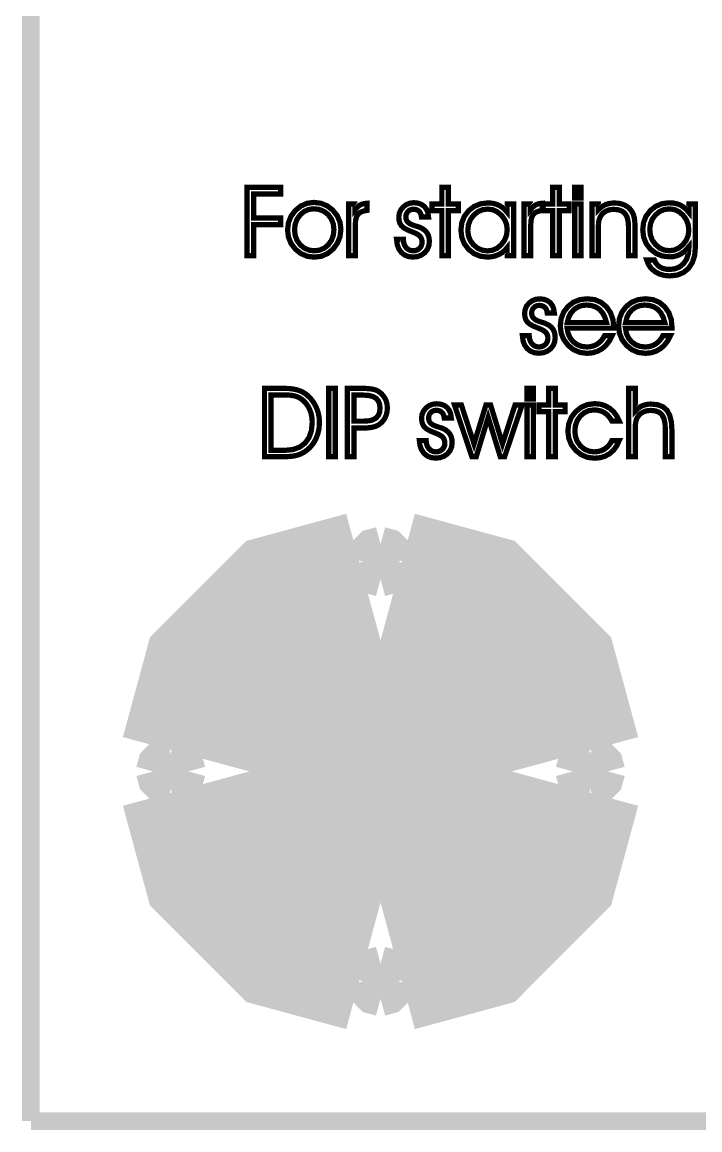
# Model space of a CAD drawing. Extents: x -1.96 to 2.19, y -1.6 to 2.11.
# Drawn here: x -1.963 to -1.576, y -1.602 to -0.968 of the extents above; entities that cross this region are included whole.
import ezdxf

# ---------------------------------------------------------------- set-up
doc = ezdxf.new("R2010")
doc.units = 0
doc.header["$LTSCALE"] = 0.000394
for name, color, linetype in [('KO', 7, 'CONTINUOUS'), ('ML', 7, 'CONTINUOUS'), ('TO', 7, 'CONTINUOUS')]:
    doc.layers.add(name, color=color, linetype=linetype)

msp = doc.modelspace()

# ---------------------------------------------------------------- linework, layer by layer
at = {"layer": 'KO', "color": 7, "linetype": 'CONTINUOUS', "const_width": 0.01}
for points in [[(-1.958433, -1.596524), (-1.958433, 2.103472)], [(-1.958433, -1.596524), (1.741563, -1.596524)]]:
    msp.add_lwpolyline(points, dxfattribs=at)
at = {"layer": 'ML', "color": 7, "linetype": 'CONTINUOUS'}
for points, const_width in [([(-1.758429, -1.321524), (-1.796231, -1.331788), (-1.823161, -1.358718), (-1.833425, -1.39652)], 0.15), ([(-1.758429, -1.321524), (-1.796231, -1.331788), (-1.823161, -1.358718), (-1.833425, -1.39652)], 0.15), ([(-1.683433, -1.39652), (-1.693697, -1.358718), (-1.720627, -1.331788), (-1.758429, -1.321524)], 0.15), ([(-1.683433, -1.39652), (-1.693697, -1.358718), (-1.720627, -1.331788), (-1.758429, -1.321524)], 0.15), ([(-1.758429, -1.266524), (-1.763467, -1.267892), (-1.767057, -1.271482), (-1.768425, -1.27652)], 0.02), ([(-1.758429, -1.266524), (-1.763467, -1.267892), (-1.767057, -1.271482), (-1.768425, -1.27652)], 0.02), ([(-1.748433, -1.27652), (-1.749802, -1.271482), (-1.753391, -1.267892), (-1.758429, -1.266524)], 0.02), ([(-1.748433, -1.27652), (-1.749802, -1.271482), (-1.753391, -1.267892), (-1.758429, -1.266524)], 0.02), ([(-1.768425, -1.27652), (-1.767057, -1.281557), (-1.763467, -1.285147), (-1.758429, -1.286516)], 0.02), ([(-1.768425, -1.27652), (-1.767057, -1.281557), (-1.763467, -1.285147), (-1.758429, -1.286516)], 0.02), ([(-1.758429, -1.286516), (-1.753391, -1.285147), (-1.749802, -1.281557), (-1.748433, -1.27652)], 0.02), ([(-1.758429, -1.286516), (-1.753391, -1.285147), (-1.749802, -1.281557), (-1.748433, -1.27652)], 0.02), ([(-1.833429, -1.39652), (-1.823164, -1.434323), (-1.796232, -1.461255), (-1.758429, -1.47152)], 0.15), ([(-1.833429, -1.39652), (-1.823164, -1.434323), (-1.796232, -1.461255), (-1.758429, -1.47152)], 0.15), ([(-1.758429, -1.47152), (-1.720626, -1.461255), (-1.693694, -1.434323), (-1.683429, -1.39652)], 0.15), ([(-1.758429, -1.47152), (-1.720626, -1.461255), (-1.693694, -1.434323), (-1.683429, -1.39652)], 0.15), ([(-1.878429, -1.38652), (-1.88347, -1.387888), (-1.887061, -1.391479), (-1.888429, -1.39652)], 0.02), ([(-1.878429, -1.38652), (-1.88347, -1.387888), (-1.887061, -1.391479), (-1.888429, -1.39652)], 0.02), ([(-1.868429, -1.39652), (-1.869798, -1.391479), (-1.873389, -1.387888), (-1.878429, -1.38652)], 0.02), ([(-1.868429, -1.39652), (-1.869798, -1.391479), (-1.873389, -1.387888), (-1.878429, -1.38652)], 0.02), ([(-1.638429, -1.386524), (-1.643467, -1.387892), (-1.647057, -1.391482), (-1.648425, -1.39652)], 0.02), ([(-1.638429, -1.386524), (-1.643467, -1.387892), (-1.647057, -1.391482), (-1.648425, -1.39652)], 0.02), ([(-1.628433, -1.39652), (-1.629802, -1.391482), (-1.633391, -1.387892), (-1.638429, -1.386524)], 0.02), ([(-1.628433, -1.39652), (-1.629802, -1.391482), (-1.633391, -1.387892), (-1.638429, -1.386524)], 0.02), ([(-1.888425, -1.39652), (-1.887057, -1.401557), (-1.883467, -1.405147), (-1.878429, -1.406516)], 0.02), ([(-1.888425, -1.39652), (-1.887057, -1.401557), (-1.883467, -1.405147), (-1.878429, -1.406516)], 0.02), ([(-1.878429, -1.406516), (-1.873391, -1.405147), (-1.869802, -1.401557), (-1.868433, -1.39652)], 0.02), ([(-1.878429, -1.406516), (-1.873391, -1.405147), (-1.869802, -1.401557), (-1.868433, -1.39652)], 0.02), ([(-1.648425, -1.39652), (-1.647057, -1.401557), (-1.643467, -1.405147), (-1.638429, -1.406516)], 0.02), ([(-1.648425, -1.39652), (-1.647057, -1.401557), (-1.643467, -1.405147), (-1.638429, -1.406516)], 0.02), ([(-1.638429, -1.406516), (-1.633391, -1.405147), (-1.629802, -1.401557), (-1.628433, -1.39652)], 0.02), ([(-1.638429, -1.406516), (-1.633391, -1.405147), (-1.629802, -1.401557), (-1.628433, -1.39652)], 0.02), ([(-1.758429, -1.506524), (-1.763467, -1.507892), (-1.767057, -1.511482), (-1.768425, -1.51652)], 0.02), ([(-1.758429, -1.506524), (-1.763467, -1.507892), (-1.767057, -1.511482), (-1.768425, -1.51652)], 0.02), ([(-1.748433, -1.51652), (-1.749802, -1.511482), (-1.753391, -1.507892), (-1.758429, -1.506524)], 0.02), ([(-1.748433, -1.51652), (-1.749802, -1.511482), (-1.753391, -1.507892), (-1.758429, -1.506524)], 0.02), ([(-1.768429, -1.51652), (-1.767061, -1.52156), (-1.76347, -1.525151), (-1.758429, -1.52652)], 0.02), ([(-1.768429, -1.51652), (-1.767061, -1.52156), (-1.76347, -1.525151), (-1.758429, -1.52652)], 0.02), ([(-1.758429, -1.52652), (-1.753389, -1.525151), (-1.749798, -1.52156), (-1.748429, -1.51652)], 0.02), ([(-1.758429, -1.52652), (-1.753389, -1.525151), (-1.749798, -1.52156), (-1.748429, -1.51652)], 0.02)]:
    msp.add_lwpolyline(points, dxfattribs=dict(at, const_width=const_width))
at = {"layer": 'TO', "color": 7, "linetype": 'CONTINUOUS', "const_width": 0.003}
for points in [[(-1.834807, -1.101528), (-1.834807, -1.062409), (-1.815492, -1.062409), (-1.815492, -1.066252), (-1.83102, -1.066252), (-1.83102, -1.079949), (-1.815492, -1.079949), (-1.815492, -1.083819), (-1.83102, -1.083819), (-1.83102, -1.101528), (-1.834807, -1.101528)], [(-1.834807, -1.101528), (-1.834807, -1.062409), (-1.815492, -1.062409), (-1.815492, -1.066252), (-1.83102, -1.066252), (-1.83102, -1.079949), (-1.815492, -1.079949), (-1.815492, -1.083819), (-1.83102, -1.083819), (-1.83102, -1.101528), (-1.834807, -1.101528)], [(-1.723378, -1.101528), (-1.723378, -1.075787), (-1.728988, -1.075787), (-1.728988, -1.071972), (-1.723378, -1.071972), (-1.723378, -1.062409), (-1.719591, -1.062409), (-1.719591, -1.071972), (-1.713976, -1.071972), (-1.713976, -1.075787), (-1.719591, -1.075787), (-1.719591, -1.101528), (-1.723378, -1.101528)], [(-1.723378, -1.101528), (-1.723378, -1.075787), (-1.728988, -1.075787), (-1.728988, -1.071972), (-1.723378, -1.071972), (-1.723378, -1.062409), (-1.719591, -1.062409), (-1.719591, -1.071972), (-1.713976, -1.071972), (-1.713976, -1.075787), (-1.719591, -1.075787), (-1.719591, -1.101528), (-1.723378, -1.101528)], [(-1.659949, -1.101528), (-1.659949, -1.075787), (-1.665559, -1.075787), (-1.665559, -1.071972), (-1.659949, -1.071972), (-1.659949, -1.062409), (-1.656161, -1.062409), (-1.656161, -1.071972), (-1.650547, -1.071972), (-1.650547, -1.075787), (-1.656161, -1.075787), (-1.656161, -1.101528), (-1.659949, -1.101528)], [(-1.659949, -1.101528), (-1.659949, -1.075787), (-1.665559, -1.075787), (-1.665559, -1.071972), (-1.659949, -1.071972), (-1.659949, -1.062409), (-1.656161, -1.062409), (-1.656161, -1.071972), (-1.650547, -1.071972), (-1.650547, -1.075787), (-1.656161, -1.075787), (-1.656161, -1.101528), (-1.659949, -1.101528)], [(-1.643661, -1.068508), (-1.647449, -1.068508), (-1.647449, -1.062409), (-1.643661, -1.062409), (-1.643661, -1.068508)], [(-1.643661, -1.068508), (-1.647449, -1.068508), (-1.647449, -1.062409), (-1.643661, -1.062409), (-1.643661, -1.068508)], [(-1.811602, -1.086783), (-1.811107, -1.082656), (-1.809622, -1.078948), (-1.807146, -1.075657), (-1.803991, -1.073092), (-1.80047, -1.071552), (-1.796583, -1.071039), (-1.792516, -1.071543), (-1.788868, -1.073055), (-1.785642, -1.075575), (-1.783127, -1.078797), (-1.781615, -1.082409), (-1.78111, -1.086406), (-1.781602, -1.090593), (-1.783079, -1.094353), (-1.785539, -1.097685), (-1.788708, -1.100283), (-1.792289, -1.101843), (-1.796287, -1.102362), (-1.80035, -1.101852), (-1.803972, -1.100323), (-1.807154, -1.097776), (-1.809625, -1.094521), (-1.811108, -1.090857), (-1.811602, -1.086783)], [(-1.811602, -1.086783), (-1.811107, -1.082656), (-1.809622, -1.078948), (-1.807146, -1.075657), (-1.803991, -1.073092), (-1.80047, -1.071552), (-1.796583, -1.071039), (-1.792516, -1.071543), (-1.788868, -1.073055), (-1.785642, -1.075575), (-1.783127, -1.078797), (-1.781615, -1.082409), (-1.78111, -1.086406), (-1.781602, -1.090593), (-1.783079, -1.094353), (-1.785539, -1.097685), (-1.788708, -1.100283), (-1.792289, -1.101843), (-1.796287, -1.102362), (-1.80035, -1.101852), (-1.803972, -1.100323), (-1.807154, -1.097776), (-1.809625, -1.094521), (-1.811108, -1.090857), (-1.811602, -1.086783)], [(-1.772858, -1.101528), (-1.776701, -1.101528), (-1.776701, -1.071972), (-1.773126, -1.071972), (-1.773126, -1.075386), (-1.772168, -1.074191), (-1.771152, -1.073232), (-1.770079, -1.072504), (-1.768912, -1.071993), (-1.767626, -1.071673), (-1.76622, -1.071543), (-1.766193, -1.07565), (-1.76835, -1.076029), (-1.770056, -1.076741), (-1.771307, -1.077787), (-1.772171, -1.079248), (-1.772687, -1.081213), (-1.772858, -1.083681), (-1.772858, -1.101528)], [(-1.772858, -1.101528), (-1.776701, -1.101528), (-1.776701, -1.071972), (-1.773126, -1.071972), (-1.773126, -1.075386), (-1.772168, -1.074191), (-1.771152, -1.073232), (-1.770079, -1.072504), (-1.768912, -1.071993), (-1.767626, -1.071673), (-1.76622, -1.071543), (-1.766193, -1.07565), (-1.76835, -1.076029), (-1.770056, -1.076741), (-1.771307, -1.077787), (-1.772171, -1.079248), (-1.772687, -1.081213), (-1.772858, -1.083681), (-1.772858, -1.101528)], [(-1.749248, -1.092228), (-1.74535, -1.092228), (-1.74535, -1.092339), (-1.745174, -1.094075), (-1.744644, -1.0956), (-1.743764, -1.096913), (-1.742624, -1.097924), (-1.741315, -1.09853), (-1.739839, -1.098732), (-1.738436, -1.098577), (-1.737203, -1.098111), (-1.736134, -1.097339), (-1.735315, -1.096323), (-1.734822, -1.095148), (-1.734657, -1.093815), (-1.734786, -1.092494), (-1.735174, -1.091359), (-1.735823, -1.090406), (-1.736813, -1.089562), (-1.738224, -1.088755), (-1.740059, -1.087984), (-1.742955, -1.08681), (-1.745095, -1.08562), (-1.746476, -1.084417), (-1.747311, -1.083059), (-1.747813, -1.081426), (-1.74798, -1.07952), (-1.747702, -1.077326), (-1.746865, -1.075366), (-1.745469, -1.073642), (-1.743678, -1.072297), (-1.74165, -1.07149), (-1.73939, -1.07122), (-1.737035, -1.071459), (-1.735031, -1.072175), (-1.733374, -1.073366), (-1.732117, -1.074993), (-1.731319, -1.076992), (-1.73098, -1.079362), (-1.735031, -1.079362), (-1.735241, -1.078067), (-1.735683, -1.076983), (-1.736362, -1.07611), (-1.737258, -1.075467), (-1.738347, -1.075081), (-1.739626, -1.074953), (-1.740796, -1.075091), (-1.741825, -1.075506), (-1.742717, -1.076201), (-1.743406, -1.077102), (-1.743819, -1.078138), (-1.743957, -1.079307), (-1.743898, -1.08014), (-1.743725, -1.080878), (-1.743441, -1.081528), (-1.743029, -1.082105), (-1.742467, -1.082646), (-1.741756, -1.08315), (-1.740929, -1.083593), (-1.739883, -1.084025), (-1.738618, -1.084445), (-1.737402, -1.084821), (-1.736484, -1.085122), (-1.735866, -1.08535), (-1.734185, -1.086226), (-1.732828, -1.087274), (-1.731795, -1.088496), (-1.731071, -1.089924), (-1.730637, -1.09159), (-1.730492, -1.093496), (-1.730788, -1.095892), (-1.731676, -1.097998), (-1.733154, -1.099811), (-1.735083, -1.101197), (-1.737332, -1.102029), (-1.739894, -1.102307), (-1.742489, -1.102004), (-1.744718, -1.101096), (-1.746587, -1.099583), (-1.748006, -1.097551), (-1.748891, -1.0951), (-1.749248, -1.092228)], [(-1.749248, -1.092228), (-1.74535, -1.092228), (-1.74535, -1.092339), (-1.745174, -1.094075), (-1.744644, -1.0956), (-1.743764, -1.096913), (-1.742624, -1.097924), (-1.741315, -1.09853), (-1.739839, -1.098732), (-1.738436, -1.098577), (-1.737203, -1.098111), (-1.736134, -1.097339), (-1.735315, -1.096323), (-1.734822, -1.095148), (-1.734657, -1.093815), (-1.734786, -1.092494), (-1.735174, -1.091359), (-1.735823, -1.090406), (-1.736813, -1.089562), (-1.738224, -1.088755), (-1.740059, -1.087984), (-1.742955, -1.08681), (-1.745095, -1.08562), (-1.746476, -1.084417), (-1.747311, -1.083059), (-1.747813, -1.081426), (-1.74798, -1.07952), (-1.747702, -1.077326), (-1.746865, -1.075366), (-1.745469, -1.073642), (-1.743678, -1.072297), (-1.74165, -1.07149), (-1.73939, -1.07122), (-1.737035, -1.071459), (-1.735031, -1.072175), (-1.733374, -1.073366), (-1.732117, -1.074993), (-1.731319, -1.076992), (-1.73098, -1.079362), (-1.735031, -1.079362), (-1.735241, -1.078067), (-1.735683, -1.076983), (-1.736362, -1.07611), (-1.737258, -1.075467), (-1.738347, -1.075081), (-1.739626, -1.074953), (-1.740796, -1.075091), (-1.741825, -1.075506), (-1.742717, -1.076201), (-1.743406, -1.077102), (-1.743819, -1.078138), (-1.743957, -1.079307), (-1.743898, -1.08014), (-1.743725, -1.080878), (-1.743441, -1.081528), (-1.743029, -1.082105), (-1.742467, -1.082646), (-1.741756, -1.08315), (-1.740929, -1.083593), (-1.739883, -1.084025), (-1.738618, -1.084445), (-1.737402, -1.084821), (-1.736484, -1.085122), (-1.735866, -1.08535), (-1.734185, -1.086226), (-1.732828, -1.087274), (-1.731795, -1.088496), (-1.731071, -1.089924), (-1.730637, -1.09159), (-1.730492, -1.093496), (-1.730788, -1.095892), (-1.731676, -1.097998), (-1.733154, -1.099811), (-1.735083, -1.101197), (-1.737332, -1.102029), (-1.739894, -1.102307), (-1.742489, -1.102004), (-1.744718, -1.101096), (-1.746587, -1.099583), (-1.748006, -1.097551), (-1.748891, -1.0951), (-1.749248, -1.092228)], [(-1.685972, -1.09685), (-1.687294, -1.098431), (-1.688892, -1.099766), (-1.690768, -1.100858), (-1.692839, -1.101663), (-1.695012, -1.102146), (-1.697287, -1.102307), (-1.701378, -1.101812), (-1.704986, -1.100329), (-1.70811, -1.097858), (-1.710515, -1.094665), (-1.711957, -1.091007), (-1.712437, -1.086882), (-1.711945, -1.082705), (-1.710471, -1.079007), (-1.708016, -1.075787), (-1.704826, -1.073311), (-1.701139, -1.071826), (-1.696957, -1.071331), (-1.694748, -1.071484), (-1.692664, -1.071946), (-1.690705, -1.072717), (-1.688914, -1.073777), (-1.687336, -1.075106), (-1.685972, -1.076705), (-1.685972, -1.071972), (-1.682268, -1.071972), (-1.682268, -1.101528), (-1.685972, -1.101528), (-1.685972, -1.09685)], [(-1.685972, -1.09685), (-1.687294, -1.098431), (-1.688892, -1.099766), (-1.690768, -1.100858), (-1.692839, -1.101663), (-1.695012, -1.102146), (-1.697287, -1.102307), (-1.701378, -1.101812), (-1.704986, -1.100329), (-1.70811, -1.097858), (-1.710515, -1.094665), (-1.711957, -1.091007), (-1.712437, -1.086882), (-1.711945, -1.082705), (-1.710471, -1.079007), (-1.708016, -1.075787), (-1.704826, -1.073311), (-1.701139, -1.071826), (-1.696957, -1.071331), (-1.694748, -1.071484), (-1.692664, -1.071946), (-1.690705, -1.072717), (-1.688914, -1.073777), (-1.687336, -1.075106), (-1.685972, -1.076705), (-1.685972, -1.071972), (-1.682268, -1.071972), (-1.682268, -1.101528), (-1.685972, -1.101528), (-1.685972, -1.09685)], [(-1.672492, -1.101528), (-1.676335, -1.101528), (-1.676335, -1.071972), (-1.67276, -1.071972), (-1.67276, -1.075386), (-1.671802, -1.074191), (-1.670786, -1.073232), (-1.669713, -1.072504), (-1.668546, -1.071993), (-1.66726, -1.071673), (-1.665854, -1.071543), (-1.665827, -1.07565), (-1.667984, -1.076029), (-1.669689, -1.076741), (-1.670941, -1.077787), (-1.671805, -1.079248), (-1.672321, -1.081213), (-1.672492, -1.083681), (-1.672492, -1.101528)], [(-1.672492, -1.101528), (-1.676335, -1.101528), (-1.676335, -1.071972), (-1.67276, -1.071972), (-1.67276, -1.075386), (-1.671802, -1.074191), (-1.670786, -1.073232), (-1.669713, -1.072504), (-1.668546, -1.071993), (-1.66726, -1.071673), (-1.665854, -1.071543), (-1.665827, -1.07565), (-1.667984, -1.076029), (-1.669689, -1.076741), (-1.670941, -1.077787), (-1.671805, -1.079248), (-1.672321, -1.081213), (-1.672492, -1.083681), (-1.672492, -1.101528)], [(-1.647449, -1.101528), (-1.647449, -1.071972), (-1.643661, -1.071972), (-1.643661, -1.101528), (-1.647449, -1.101528)], [(-1.647449, -1.101528), (-1.647449, -1.071972), (-1.643661, -1.071972), (-1.643661, -1.101528), (-1.647449, -1.101528)], [(-1.637535, -1.071972), (-1.633858, -1.071972), (-1.633858, -1.075339), (-1.632632, -1.07411), (-1.631285, -1.073117), (-1.629815, -1.072358), (-1.62821, -1.071817), (-1.626458, -1.071494), (-1.624559, -1.071386), (-1.622475, -1.071521), (-1.620547, -1.071924), (-1.618776, -1.072594), (-1.617198, -1.073518), (-1.615858, -1.074675), (-1.614756, -1.076063), (-1.614143, -1.077179), (-1.613655, -1.078419), (-1.613291, -1.079787), (-1.613046, -1.081435), (-1.612899, -1.083534), (-1.61285, -1.086087), (-1.61285, -1.101528), (-1.616583, -1.101528), (-1.616583, -1.084984), (-1.616805, -1.081812), (-1.617473, -1.079279), (-1.618583, -1.077382), (-1.620187, -1.076069), (-1.622323, -1.075279), (-1.624992, -1.075016), (-1.626644, -1.075132), (-1.628152, -1.075479), (-1.62952, -1.076055), (-1.630725, -1.076842), (-1.631751, -1.07783), (-1.632594, -1.079016), (-1.633014, -1.07986), (-1.633342, -1.080779), (-1.633575, -1.081776), (-1.633734, -1.083059), (-1.633828, -1.084853), (-1.633858, -1.087157), (-1.633858, -1.101528), (-1.637535, -1.101528), (-1.637535, -1.071972)], [(-1.637535, -1.071972), (-1.633858, -1.071972), (-1.633858, -1.075339), (-1.632632, -1.07411), (-1.631285, -1.073117), (-1.629815, -1.072358), (-1.62821, -1.071817), (-1.626458, -1.071494), (-1.624559, -1.071386), (-1.622475, -1.071521), (-1.620547, -1.071924), (-1.618776, -1.072594), (-1.617198, -1.073518), (-1.615858, -1.074675), (-1.614756, -1.076063), (-1.614143, -1.077179), (-1.613655, -1.078419), (-1.613291, -1.079787), (-1.613046, -1.081435), (-1.612899, -1.083534), (-1.61285, -1.086087), (-1.61285, -1.101528), (-1.616583, -1.101528), (-1.616583, -1.084984), (-1.616805, -1.081812), (-1.617473, -1.079279), (-1.618583, -1.077382), (-1.620187, -1.076069), (-1.622323, -1.075279), (-1.624992, -1.075016), (-1.626644, -1.075132), (-1.628152, -1.075479), (-1.62952, -1.076055), (-1.630725, -1.076842), (-1.631751, -1.07783), (-1.632594, -1.079016), (-1.633014, -1.07986), (-1.633342, -1.080779), (-1.633575, -1.081776), (-1.633734, -1.083059), (-1.633828, -1.084853), (-1.633858, -1.087157), (-1.633858, -1.101528), (-1.637535, -1.101528), (-1.637535, -1.071972)], [(-1.601783, -1.103941), (-1.601052, -1.105535), (-1.600014, -1.106877), (-1.598665, -1.107965), (-1.597055, -1.108767), (-1.595228, -1.109246), (-1.593181, -1.109406), (-1.590036, -1.109033), (-1.587337, -1.107914), (-1.585087, -1.106047), (-1.58339, -1.103554), (-1.582371, -1.100559), (-1.582031, -1.097063), (-1.582031, -1.096283), (-1.583528, -1.098077), (-1.585158, -1.09955), (-1.586917, -1.100701), (-1.588811, -1.101533), (-1.590827, -1.102031), (-1.592972, -1.102197), (-1.597159, -1.101702), (-1.600847, -1.100219), (-1.604039, -1.097748), (-1.606484, -1.094543), (-1.607952, -1.09085), (-1.608441, -1.086673), (-1.607958, -1.08255), (-1.606507, -1.078896), (-1.604087, -1.075705), (-1.600957, -1.073244), (-1.597367, -1.071768), (-1.593319, -1.071276), (-1.590939, -1.071425), (-1.588783, -1.071872), (-1.586854, -1.072614), (-1.585107, -1.073681), (-1.583498, -1.075082), (-1.582031, -1.076815), (-1.582031, -1.071972), (-1.578327, -1.071972), (-1.578327, -1.09663), (-1.578757, -1.101417), (-1.58005, -1.105449), (-1.582205, -1.108724), (-1.585124, -1.111147), (-1.588694, -1.112599), (-1.592917, -1.113083), (-1.596105, -1.112807), (-1.598977, -1.111979), (-1.601535, -1.110598), (-1.603653, -1.108751), (-1.605204, -1.106531), (-1.606185, -1.103941), (-1.601783, -1.103941)], [(-1.601783, -1.103941), (-1.601052, -1.105535), (-1.600014, -1.106877), (-1.598665, -1.107965), (-1.597055, -1.108767), (-1.595228, -1.109246), (-1.593181, -1.109406), (-1.590036, -1.109033), (-1.587337, -1.107914), (-1.585087, -1.106047), (-1.58339, -1.103554), (-1.582371, -1.100559), (-1.582031, -1.097063), (-1.582031, -1.096283), (-1.583528, -1.098077), (-1.585158, -1.09955), (-1.586917, -1.100701), (-1.588811, -1.101533), (-1.590827, -1.102031), (-1.592972, -1.102197), (-1.597159, -1.101702), (-1.600847, -1.100219), (-1.604039, -1.097748), (-1.606484, -1.094543), (-1.607952, -1.09085), (-1.608441, -1.086673), (-1.607958, -1.08255), (-1.606507, -1.078896), (-1.604087, -1.075705), (-1.600957, -1.073244), (-1.597367, -1.071768), (-1.593319, -1.071276), (-1.590939, -1.071425), (-1.588783, -1.071872), (-1.586854, -1.072614), (-1.585107, -1.073681), (-1.583498, -1.075082), (-1.582031, -1.076815), (-1.582031, -1.071972), (-1.578327, -1.071972), (-1.578327, -1.09663), (-1.578757, -1.101417), (-1.58005, -1.105449), (-1.582205, -1.108724), (-1.585124, -1.111147), (-1.588694, -1.112599), (-1.592917, -1.113083), (-1.596105, -1.112807), (-1.598977, -1.111979), (-1.601535, -1.110598), (-1.603653, -1.108751), (-1.605204, -1.106531), (-1.606185, -1.103941), (-1.601783, -1.103941)], [(-1.807622, -1.086717), (-1.807261, -1.089943), (-1.80618, -1.092797), (-1.804378, -1.095283), (-1.802032, -1.097199), (-1.799337, -1.098349), (-1.796287, -1.098732), (-1.793293, -1.098349), (-1.790634, -1.097199), (-1.788311, -1.095283), (-1.786522, -1.092791), (-1.785449, -1.089921), (-1.785091, -1.086673), (-1.785455, -1.083386), (-1.786545, -1.080516), (-1.788358, -1.078063), (-1.790727, -1.076189), (-1.793487, -1.075064), (-1.796638, -1.074689), (-1.799505, -1.075074), (-1.802088, -1.076228), (-1.804386, -1.078154), (-1.806182, -1.080645), (-1.807262, -1.083498), (-1.807622, -1.086717)], [(-1.807622, -1.086717), (-1.807261, -1.089943), (-1.80618, -1.092797), (-1.804378, -1.095283), (-1.802032, -1.097199), (-1.799337, -1.098349), (-1.796287, -1.098732), (-1.793293, -1.098349), (-1.790634, -1.097199), (-1.788311, -1.095283), (-1.786522, -1.092791), (-1.785449, -1.089921), (-1.785091, -1.086673), (-1.785455, -1.083386), (-1.786545, -1.080516), (-1.788358, -1.078063), (-1.790727, -1.076189), (-1.793487, -1.075064), (-1.796638, -1.074689), (-1.799505, -1.075074), (-1.802088, -1.076228), (-1.804386, -1.078154), (-1.806182, -1.080645), (-1.807262, -1.083498), (-1.807622, -1.086717)], [(-1.685972, -1.086563), (-1.686345, -1.08356), (-1.687464, -1.080825), (-1.689331, -1.078354), (-1.691683, -1.076407), (-1.694263, -1.075239), (-1.697067, -1.07485), (-1.700082, -1.075239), (-1.702781, -1.076407), (-1.705165, -1.078354), (-1.707023, -1.080879), (-1.708139, -1.083777), (-1.708512, -1.087047), (-1.708142, -1.090168), (-1.707033, -1.092946), (-1.705185, -1.095382), (-1.702815, -1.097273), (-1.700146, -1.098408), (-1.697177, -1.098787), (-1.694298, -1.098389), (-1.691678, -1.097195), (-1.689319, -1.095201), (-1.687461, -1.092646), (-1.686345, -1.089767), (-1.685972, -1.086563)], [(-1.685972, -1.086563), (-1.686345, -1.08356), (-1.687464, -1.080825), (-1.689331, -1.078354), (-1.691683, -1.076407), (-1.694263, -1.075239), (-1.697067, -1.07485), (-1.700082, -1.075239), (-1.702781, -1.076407), (-1.705165, -1.078354), (-1.707023, -1.080879), (-1.708139, -1.083777), (-1.708512, -1.087047), (-1.708142, -1.090168), (-1.707033, -1.092946), (-1.705185, -1.095382), (-1.702815, -1.097273), (-1.700146, -1.098408), (-1.697177, -1.098787), (-1.694298, -1.098389), (-1.691678, -1.097195), (-1.689319, -1.095201), (-1.687461, -1.092646), (-1.686345, -1.089767), (-1.685972, -1.086563)], [(-1.604413, -1.086508), (-1.604047, -1.089776), (-1.60295, -1.092667), (-1.601122, -1.095181), (-1.59878, -1.097123), (-1.596132, -1.098289), (-1.593181, -1.098677), (-1.590377, -1.098288), (-1.587796, -1.097121), (-1.585441, -1.095173), (-1.583577, -1.0927), (-1.582459, -1.089956), (-1.582087, -1.086937), (-1.582453, -1.083734), (-1.583552, -1.08086), (-1.585386, -1.078319), (-1.587726, -1.076332), (-1.590324, -1.075141), (-1.593181, -1.074744), (-1.596117, -1.075122), (-1.598761, -1.076256), (-1.601114, -1.078146), (-1.602948, -1.080584), (-1.604047, -1.083371), (-1.604413, -1.086508)], [(-1.604413, -1.086508), (-1.604047, -1.089776), (-1.60295, -1.092667), (-1.601122, -1.095181), (-1.59878, -1.097123), (-1.596132, -1.098289), (-1.593181, -1.098677), (-1.590377, -1.098288), (-1.587796, -1.097121), (-1.585441, -1.095173), (-1.583577, -1.0927), (-1.582459, -1.089956), (-1.582087, -1.086937), (-1.582453, -1.083734), (-1.583552, -1.08086), (-1.585386, -1.078319), (-1.587726, -1.076332), (-1.590324, -1.075141), (-1.593181, -1.074744), (-1.596117, -1.075122), (-1.598761, -1.076256), (-1.601114, -1.078146), (-1.602948, -1.080584), (-1.604047, -1.083371), (-1.604413, -1.086508)], [(-1.677283, -1.147228), (-1.673386, -1.147228), (-1.673386, -1.147339), (-1.673209, -1.149075), (-1.672679, -1.1506), (-1.671799, -1.151913), (-1.670659, -1.152924), (-1.66935, -1.15353), (-1.667874, -1.153732), (-1.666472, -1.153577), (-1.665238, -1.153111), (-1.664169, -1.152339), (-1.663351, -1.151323), (-1.662858, -1.150148), (-1.662693, -1.148815), (-1.662822, -1.147494), (-1.66321, -1.146359), (-1.663858, -1.145406), (-1.664848, -1.144562), (-1.66626, -1.143755), (-1.668094, -1.142984), (-1.67099, -1.14181), (-1.673131, -1.14062), (-1.674512, -1.139417), (-1.675346, -1.138059), (-1.675848, -1.136426), (-1.676016, -1.13452), (-1.675737, -1.132326), (-1.674901, -1.130366), (-1.673504, -1.128642), (-1.671714, -1.127297), (-1.669685, -1.12649), (-1.667425, -1.12622), (-1.66507, -1.126459), (-1.663066, -1.127175), (-1.661409, -1.128366), (-1.660152, -1.129993), (-1.659355, -1.131992), (-1.659016, -1.134362), (-1.663067, -1.134362), (-1.663276, -1.133067), (-1.663718, -1.131983), (-1.664398, -1.13111), (-1.665294, -1.130467), (-1.666382, -1.130081), (-1.667661, -1.129953), (-1.668831, -1.130091), (-1.669861, -1.130506), (-1.670752, -1.131201), (-1.671441, -1.132102), (-1.671854, -1.133138), (-1.671992, -1.134307), (-1.671934, -1.13514), (-1.671761, -1.135878), (-1.671476, -1.136528), (-1.671064, -1.137105), (-1.670503, -1.137646), (-1.669791, -1.13815), (-1.668965, -1.138593), (-1.667918, -1.139025), (-1.666654, -1.139445), (-1.665437, -1.139821), (-1.66452, -1.140122), (-1.663902, -1.14035), (-1.662221, -1.141226), (-1.660863, -1.142274), (-1.659831, -1.143496), (-1.659106, -1.144924), (-1.658672, -1.14659), (-1.658528, -1.148496), (-1.658824, -1.150892), (-1.659712, -1.152998), (-1.661189, -1.154811), (-1.663118, -1.156197), (-1.665367, -1.157029), (-1.667929, -1.157307), (-1.670524, -1.157004), (-1.672754, -1.156096), (-1.674622, -1.154583), (-1.676042, -1.152551), (-1.676927, -1.1501), (-1.677283, -1.147228)], [(-1.677283, -1.147228), (-1.673386, -1.147228), (-1.673386, -1.147339), (-1.673209, -1.149075), (-1.672679, -1.1506), (-1.671799, -1.151913), (-1.670659, -1.152924), (-1.66935, -1.15353), (-1.667874, -1.153732), (-1.666472, -1.153577), (-1.665238, -1.153111), (-1.664169, -1.152339), (-1.663351, -1.151323), (-1.662858, -1.150148), (-1.662693, -1.148815), (-1.662822, -1.147494), (-1.66321, -1.146359), (-1.663858, -1.145406), (-1.664848, -1.144562), (-1.66626, -1.143755), (-1.668094, -1.142984), (-1.67099, -1.14181), (-1.673131, -1.14062), (-1.674512, -1.139417), (-1.675346, -1.138059), (-1.675848, -1.136426), (-1.676016, -1.13452), (-1.675737, -1.132326), (-1.674901, -1.130366), (-1.673504, -1.128642), (-1.671714, -1.127297), (-1.669685, -1.12649), (-1.667425, -1.12622), (-1.66507, -1.126459), (-1.663066, -1.127175), (-1.661409, -1.128366), (-1.660152, -1.129993), (-1.659355, -1.131992), (-1.659016, -1.134362), (-1.663067, -1.134362), (-1.663276, -1.133067), (-1.663718, -1.131983), (-1.664398, -1.13111), (-1.665294, -1.130467), (-1.666382, -1.130081), (-1.667661, -1.129953), (-1.668831, -1.130091), (-1.669861, -1.130506), (-1.670752, -1.131201), (-1.671441, -1.132102), (-1.671854, -1.133138), (-1.671992, -1.134307), (-1.671934, -1.13514), (-1.671761, -1.135878), (-1.671476, -1.136528), (-1.671064, -1.137105), (-1.670503, -1.137646), (-1.669791, -1.13815), (-1.668965, -1.138593), (-1.667918, -1.139025), (-1.666654, -1.139445), (-1.665437, -1.139821), (-1.66452, -1.140122), (-1.663902, -1.14035), (-1.662221, -1.141226), (-1.660863, -1.142274), (-1.659831, -1.143496), (-1.659106, -1.144924), (-1.658672, -1.14659), (-1.658528, -1.148496), (-1.658824, -1.150892), (-1.659712, -1.152998), (-1.661189, -1.154811), (-1.663118, -1.156197), (-1.665367, -1.157029), (-1.667929, -1.157307), (-1.670524, -1.157004), (-1.672754, -1.156096), (-1.674622, -1.154583), (-1.676042, -1.152551), (-1.676927, -1.1501), (-1.677283, -1.147228)], [(-1.625004, -1.142957), (-1.651677, -1.142957), (-1.651137, -1.145967), (-1.649972, -1.148568), (-1.648185, -1.15076), (-1.64592, -1.152411), (-1.643306, -1.153402), (-1.640343, -1.153732), (-1.638199, -1.15354), (-1.636202, -1.152964), (-1.634354, -1.152008), (-1.632718, -1.150704), (-1.631347, -1.149103), (-1.630248, -1.147201), (-1.625945, -1.147201), (-1.627489, -1.15022), (-1.629401, -1.152728), (-1.631677, -1.154728), (-1.634273, -1.15619), (-1.637125, -1.157069), (-1.640232, -1.157362), (-1.644314, -1.156852), (-1.647951, -1.15532), (-1.651146, -1.152768), (-1.653622, -1.149498), (-1.655107, -1.145817), (-1.655602, -1.141728), (-1.655117, -1.137488), (-1.653661, -1.133771), (-1.651236, -1.130575), (-1.648058, -1.128125), (-1.644338, -1.126655), (-1.640079, -1.126165), (-1.635906, -1.126676), (-1.632283, -1.128205), (-1.629213, -1.130752), (-1.626874, -1.134121), (-1.625471, -1.1381), (-1.625004, -1.142689), (-1.625004, -1.142957)], [(-1.625004, -1.142957), (-1.651677, -1.142957), (-1.651137, -1.145967), (-1.649972, -1.148568), (-1.648185, -1.15076), (-1.64592, -1.152411), (-1.643306, -1.153402), (-1.640343, -1.153732), (-1.638199, -1.15354), (-1.636202, -1.152964), (-1.634354, -1.152008), (-1.632718, -1.150704), (-1.631347, -1.149103), (-1.630248, -1.147201), (-1.625945, -1.147201), (-1.627489, -1.15022), (-1.629401, -1.152728), (-1.631677, -1.154728), (-1.634273, -1.15619), (-1.637125, -1.157069), (-1.640232, -1.157362), (-1.644314, -1.156852), (-1.647951, -1.15532), (-1.651146, -1.152768), (-1.653622, -1.149498), (-1.655107, -1.145817), (-1.655602, -1.141728), (-1.655117, -1.137488), (-1.653661, -1.133771), (-1.651236, -1.130575), (-1.648058, -1.128125), (-1.644338, -1.126655), (-1.640079, -1.126165), (-1.635906, -1.126676), (-1.632283, -1.128205), (-1.629213, -1.130752), (-1.626874, -1.134121), (-1.625471, -1.1381), (-1.625004, -1.142689), (-1.625004, -1.142957)], [(-1.591661, -1.142957), (-1.618335, -1.142957), (-1.617794, -1.145967), (-1.61663, -1.148568), (-1.614843, -1.15076), (-1.612577, -1.152411), (-1.609963, -1.153402), (-1.607, -1.153732), (-1.604856, -1.15354), (-1.602859, -1.152964), (-1.601012, -1.152008), (-1.599375, -1.150704), (-1.598004, -1.149103), (-1.596906, -1.147201), (-1.592602, -1.147201), (-1.594146, -1.15022), (-1.596058, -1.152728), (-1.598335, -1.154728), (-1.600931, -1.15619), (-1.603782, -1.157069), (-1.60689, -1.157362), (-1.610971, -1.156852), (-1.614609, -1.15532), (-1.617803, -1.152768), (-1.62028, -1.149498), (-1.621765, -1.145817), (-1.62226, -1.141728), (-1.621774, -1.137488), (-1.620319, -1.133771), (-1.617894, -1.130575), (-1.614716, -1.128125), (-1.610995, -1.126655), (-1.606736, -1.126165), (-1.602563, -1.126676), (-1.598941, -1.128205), (-1.59587, -1.130752), (-1.593531, -1.134121), (-1.592129, -1.1381), (-1.591661, -1.142689), (-1.591661, -1.142957)], [(-1.591661, -1.142957), (-1.618335, -1.142957), (-1.617794, -1.145967), (-1.61663, -1.148568), (-1.614843, -1.15076), (-1.612577, -1.152411), (-1.609963, -1.153402), (-1.607, -1.153732), (-1.604856, -1.15354), (-1.602859, -1.152964), (-1.601012, -1.152008), (-1.599375, -1.150704), (-1.598004, -1.149103), (-1.596906, -1.147201), (-1.592602, -1.147201), (-1.594146, -1.15022), (-1.596058, -1.152728), (-1.598335, -1.154728), (-1.600931, -1.15619), (-1.603782, -1.157069), (-1.60689, -1.157362), (-1.610971, -1.156852), (-1.614609, -1.15532), (-1.617803, -1.152768), (-1.62028, -1.149498), (-1.621765, -1.145817), (-1.62226, -1.141728), (-1.621774, -1.137488), (-1.620319, -1.133771), (-1.617894, -1.130575), (-1.614716, -1.128125), (-1.610995, -1.126655), (-1.606736, -1.126165), (-1.602563, -1.126676), (-1.598941, -1.128205), (-1.59587, -1.130752), (-1.593531, -1.134121), (-1.592129, -1.1381), (-1.591661, -1.142689), (-1.591661, -1.142957)], [(-1.629193, -1.139756), (-1.63011, -1.136709), (-1.631428, -1.134208), (-1.633146, -1.132256), (-1.635255, -1.130858), (-1.637751, -1.130022), (-1.640638, -1.129744), (-1.643354, -1.130044), (-1.645782, -1.130944), (-1.647917, -1.132449), (-1.649649, -1.134462), (-1.650864, -1.136897), (-1.651567, -1.139756), (-1.629193, -1.139756)], [(-1.629193, -1.139756), (-1.63011, -1.136709), (-1.631428, -1.134208), (-1.633146, -1.132256), (-1.635255, -1.130858), (-1.637751, -1.130022), (-1.640638, -1.129744), (-1.643354, -1.130044), (-1.645782, -1.130944), (-1.647917, -1.132449), (-1.649649, -1.134462), (-1.650864, -1.136897), (-1.651567, -1.139756), (-1.629193, -1.139756)], [(-1.59585, -1.139756), (-1.596768, -1.136709), (-1.598085, -1.134208), (-1.599803, -1.132256), (-1.601913, -1.130858), (-1.604409, -1.130022), (-1.607295, -1.129744), (-1.610011, -1.130044), (-1.612439, -1.130944), (-1.614575, -1.132449), (-1.616307, -1.134462), (-1.617521, -1.136897), (-1.618224, -1.139756), (-1.59585, -1.139756)], [(-1.59585, -1.139756), (-1.596768, -1.136709), (-1.598085, -1.134208), (-1.599803, -1.132256), (-1.601913, -1.130858), (-1.604409, -1.130022), (-1.607295, -1.129744), (-1.610011, -1.130044), (-1.612439, -1.130944), (-1.614575, -1.132449), (-1.616307, -1.134462), (-1.617521, -1.136897), (-1.618224, -1.139756), (-1.59585, -1.139756)], [(-1.824807, -1.177409), (-1.813681, -1.177409), (-1.810781, -1.177511), (-1.808207, -1.177816), (-1.805961, -1.178327), (-1.803953, -1.179053), (-1.802113, -1.180027), (-1.800441, -1.181252), (-1.798364, -1.183272), (-1.796627, -1.185574), (-1.795224, -1.188157), (-1.794192, -1.190941), (-1.793575, -1.19385), (-1.79337, -1.196886), (-1.793597, -1.200239), (-1.794279, -1.203387), (-1.795417, -1.206331), (-1.796963, -1.208996), (-1.798889, -1.211309), (-1.801193, -1.213272), (-1.802883, -1.214327), (-1.804666, -1.215161), (-1.806539, -1.215776), (-1.808802, -1.216195), (-1.811757, -1.216445), (-1.815406, -1.216528), (-1.824807, -1.216528), (-1.824807, -1.177409)], [(-1.824807, -1.177409), (-1.813681, -1.177409), (-1.810781, -1.177511), (-1.808207, -1.177816), (-1.805961, -1.178327), (-1.803953, -1.179053), (-1.802113, -1.180027), (-1.800441, -1.181252), (-1.798364, -1.183272), (-1.796627, -1.185574), (-1.795224, -1.188157), (-1.794192, -1.190941), (-1.793575, -1.19385), (-1.79337, -1.196886), (-1.793597, -1.200239), (-1.794279, -1.203387), (-1.795417, -1.206331), (-1.796963, -1.208996), (-1.798889, -1.211309), (-1.801193, -1.213272), (-1.802883, -1.214327), (-1.804666, -1.215161), (-1.806539, -1.215776), (-1.808802, -1.216195), (-1.811757, -1.216445), (-1.815406, -1.216528), (-1.824807, -1.216528), (-1.824807, -1.177409)], [(-1.784323, -1.216528), (-1.788165, -1.216528), (-1.788165, -1.177409), (-1.784323, -1.177409), (-1.784323, -1.216528)], [(-1.784323, -1.216528), (-1.788165, -1.216528), (-1.788165, -1.177409), (-1.784323, -1.177409), (-1.784323, -1.216528)], [(-1.777472, -1.177409), (-1.769173, -1.177409), (-1.766949, -1.177451), (-1.765042, -1.177576), (-1.763453, -1.177783), (-1.762097, -1.178084), (-1.760907, -1.178488), (-1.759874, -1.178996), (-1.758286, -1.180135), (-1.756966, -1.181483), (-1.755913, -1.183039), (-1.755144, -1.184766), (-1.754684, -1.186632), (-1.754531, -1.188642), (-1.754669, -1.190562), (-1.755082, -1.192382), (-1.755776, -1.194106), (-1.75672, -1.195668), (-1.757882, -1.196998), (-1.75926, -1.198094), (-1.760365, -1.19873), (-1.761603, -1.19924), (-1.762976, -1.199618), (-1.764554, -1.199878), (-1.766393, -1.200034), (-1.768496, -1.200087), (-1.77363, -1.200087), (-1.77363, -1.216528), (-1.777472, -1.216528), (-1.777472, -1.177409)], [(-1.777472, -1.177409), (-1.769173, -1.177409), (-1.766949, -1.177451), (-1.765042, -1.177576), (-1.763453, -1.177783), (-1.762097, -1.178084), (-1.760907, -1.178488), (-1.759874, -1.178996), (-1.758286, -1.180135), (-1.756966, -1.181483), (-1.755913, -1.183039), (-1.755144, -1.184766), (-1.754684, -1.186632), (-1.754531, -1.188642), (-1.754669, -1.190562), (-1.755082, -1.192382), (-1.755776, -1.194106), (-1.75672, -1.195668), (-1.757882, -1.196998), (-1.75926, -1.198094), (-1.760365, -1.19873), (-1.761603, -1.19924), (-1.762976, -1.199618), (-1.764554, -1.199878), (-1.766393, -1.200034), (-1.768496, -1.200087), (-1.77363, -1.200087), (-1.77363, -1.216528), (-1.777472, -1.216528), (-1.777472, -1.177409)], [(-1.670909, -1.183508), (-1.674697, -1.183508), (-1.674697, -1.177409), (-1.670909, -1.177409), (-1.670909, -1.183508)], [(-1.670909, -1.183508), (-1.674697, -1.183508), (-1.674697, -1.177409), (-1.670909, -1.177409), (-1.670909, -1.183508)], [(-1.662209, -1.216528), (-1.662209, -1.190787), (-1.667819, -1.190787), (-1.667819, -1.186972), (-1.662209, -1.186972), (-1.662209, -1.177409), (-1.658421, -1.177409), (-1.658421, -1.186972), (-1.652807, -1.186972), (-1.652807, -1.190787), (-1.658421, -1.190787), (-1.658421, -1.216528), (-1.662209, -1.216528)], [(-1.662209, -1.216528), (-1.662209, -1.190787), (-1.667819, -1.190787), (-1.667819, -1.186972), (-1.662209, -1.186972), (-1.662209, -1.177409), (-1.658421, -1.177409), (-1.658421, -1.186972), (-1.652807, -1.186972), (-1.652807, -1.190787), (-1.658421, -1.190787), (-1.658421, -1.216528), (-1.662209, -1.216528)], [(-1.616476, -1.177409), (-1.612744, -1.177409), (-1.612744, -1.190449), (-1.61158, -1.189212), (-1.610269, -1.188199), (-1.608811, -1.187406), (-1.607218, -1.186838), (-1.605502, -1.186499), (-1.603665, -1.186386), (-1.599887, -1.18678), (-1.596861, -1.187965), (-1.594587, -1.189945), (-1.593004, -1.192814), (-1.592054, -1.196672), (-1.591736, -1.201516), (-1.591736, -1.216528), (-1.595469, -1.216528), (-1.595469, -1.201461), (-1.595683, -1.197612), (-1.596326, -1.194635), (-1.597402, -1.192531), (-1.598984, -1.191132), (-1.601141, -1.190294), (-1.603878, -1.190016), (-1.605529, -1.190132), (-1.607037, -1.190479), (-1.608406, -1.191055), (-1.609611, -1.191842), (-1.610637, -1.19283), (-1.61148, -1.194016), (-1.6119, -1.19486), (-1.612227, -1.195779), (-1.612461, -1.196776), (-1.61262, -1.198059), (-1.612713, -1.199853), (-1.612744, -1.202157), (-1.612744, -1.216528), (-1.616476, -1.216528), (-1.616476, -1.177409)], [(-1.616476, -1.177409), (-1.612744, -1.177409), (-1.612744, -1.190449), (-1.61158, -1.189212), (-1.610269, -1.188199), (-1.608811, -1.187406), (-1.607218, -1.186838), (-1.605502, -1.186499), (-1.603665, -1.186386), (-1.599887, -1.18678), (-1.596861, -1.187965), (-1.594587, -1.189945), (-1.593004, -1.192814), (-1.592054, -1.196672), (-1.591736, -1.201516), (-1.591736, -1.216528), (-1.595469, -1.216528), (-1.595469, -1.201461), (-1.595683, -1.197612), (-1.596326, -1.194635), (-1.597402, -1.192531), (-1.598984, -1.191132), (-1.601141, -1.190294), (-1.603878, -1.190016), (-1.605529, -1.190132), (-1.607037, -1.190479), (-1.608406, -1.191055), (-1.609611, -1.191842), (-1.610637, -1.19283), (-1.61148, -1.194016), (-1.6119, -1.19486), (-1.612227, -1.195779), (-1.612461, -1.196776), (-1.61262, -1.198059), (-1.612713, -1.199853), (-1.612744, -1.202157), (-1.612744, -1.216528), (-1.616476, -1.216528), (-1.616476, -1.177409)], [(-1.82102, -1.181142), (-1.82102, -1.21285), (-1.813039, -1.21285), (-1.808444, -1.212386), (-1.804611, -1.21099), (-1.801543, -1.208661), (-1.799302, -1.205475), (-1.797957, -1.201516), (-1.797508, -1.196783), (-1.79766, -1.194284), (-1.798116, -1.191918), (-1.798874, -1.189689), (-1.799922, -1.187637), (-1.801231, -1.185817), (-1.802799, -1.184232), (-1.804121, -1.183226), (-1.805544, -1.182432), (-1.807071, -1.181854), (-1.808887, -1.181458), (-1.81118, -1.181221), (-1.813949, -1.181142), (-1.82102, -1.181142)], [(-1.82102, -1.181142), (-1.82102, -1.21285), (-1.813039, -1.21285), (-1.808444, -1.212386), (-1.804611, -1.21099), (-1.801543, -1.208661), (-1.799302, -1.205475), (-1.797957, -1.201516), (-1.797508, -1.196783), (-1.79766, -1.194284), (-1.798116, -1.191918), (-1.798874, -1.189689), (-1.799922, -1.187637), (-1.801231, -1.185817), (-1.802799, -1.184232), (-1.804121, -1.183226), (-1.805544, -1.182432), (-1.807071, -1.181854), (-1.808887, -1.181458), (-1.81118, -1.181221), (-1.813949, -1.181142), (-1.82102, -1.181142)], [(-1.77363, -1.181252), (-1.77363, -1.196161), (-1.767965, -1.196161), (-1.765085, -1.195963), (-1.762756, -1.195364), (-1.760976, -1.194362), (-1.759723, -1.192944), (-1.758971, -1.191091), (-1.75872, -1.188799), (-1.758974, -1.18642), (-1.759732, -1.184509), (-1.760996, -1.183067), (-1.762814, -1.182057), (-1.765243, -1.181453), (-1.768283, -1.181252), (-1.77363, -1.181252)], [(-1.77363, -1.181252), (-1.77363, -1.196161), (-1.767965, -1.196161), (-1.765085, -1.195963), (-1.762756, -1.195364), (-1.760976, -1.194362), (-1.759723, -1.192944), (-1.758971, -1.191091), (-1.75872, -1.188799), (-1.758974, -1.18642), (-1.759732, -1.184509), (-1.760996, -1.183067), (-1.762814, -1.182057), (-1.765243, -1.181453), (-1.768283, -1.181252), (-1.77363, -1.181252)], [(-1.73622, -1.207228), (-1.732323, -1.207228), (-1.732323, -1.207339), (-1.732146, -1.209075), (-1.731617, -1.2106), (-1.730736, -1.211913), (-1.729596, -1.212924), (-1.728287, -1.21353), (-1.726811, -1.213732), (-1.725409, -1.213577), (-1.724175, -1.213111), (-1.723106, -1.212339), (-1.722288, -1.211323), (-1.721795, -1.210148), (-1.72163, -1.208815), (-1.721759, -1.207494), (-1.722147, -1.206359), (-1.722795, -1.205406), (-1.723785, -1.204562), (-1.725197, -1.203755), (-1.727031, -1.202984), (-1.729927, -1.20181), (-1.732068, -1.20062), (-1.733449, -1.199417), (-1.734283, -1.198059), (-1.734785, -1.196426), (-1.734953, -1.19452), (-1.734674, -1.192326), (-1.733838, -1.190366), (-1.732441, -1.188642), (-1.730651, -1.187297), (-1.728622, -1.18649), (-1.726362, -1.18622), (-1.724007, -1.186459), (-1.722003, -1.187175), (-1.720346, -1.188366), (-1.719089, -1.189993), (-1.718292, -1.191992), (-1.717953, -1.194362), (-1.722004, -1.194362), (-1.722213, -1.193067), (-1.722655, -1.191983), (-1.723335, -1.19111), (-1.724231, -1.190467), (-1.725319, -1.190081), (-1.726598, -1.189953), (-1.727768, -1.190091), (-1.728798, -1.190506), (-1.729689, -1.191201), (-1.730378, -1.192102), (-1.730791, -1.193138), (-1.730929, -1.194307), (-1.730871, -1.19514), (-1.730698, -1.195878), (-1.730413, -1.196528), (-1.730001, -1.197105), (-1.72944, -1.197646), (-1.728728, -1.19815), (-1.727902, -1.198593), (-1.726855, -1.199025), (-1.725591, -1.199445), (-1.724374, -1.199821), (-1.723457, -1.200122), (-1.722839, -1.20035), (-1.721158, -1.201226), (-1.7198, -1.202274), (-1.718768, -1.203496), (-1.718043, -1.204924), (-1.717609, -1.20659), (-1.717465, -1.208496), (-1.717761, -1.210892), (-1.718649, -1.212998), (-1.720126, -1.214811), (-1.722055, -1.216197), (-1.724304, -1.217029), (-1.726866, -1.217307), (-1.729461, -1.217004), (-1.731691, -1.216096), (-1.733559, -1.214583), (-1.734979, -1.212551), (-1.735864, -1.2101), (-1.73622, -1.207228)], [(-1.73622, -1.207228), (-1.732323, -1.207228), (-1.732323, -1.207339), (-1.732146, -1.209075), (-1.731617, -1.2106), (-1.730736, -1.211913), (-1.729596, -1.212924), (-1.728287, -1.21353), (-1.726811, -1.213732), (-1.725409, -1.213577), (-1.724175, -1.213111), (-1.723106, -1.212339), (-1.722288, -1.211323), (-1.721795, -1.210148), (-1.72163, -1.208815), (-1.721759, -1.207494), (-1.722147, -1.206359), (-1.722795, -1.205406), (-1.723785, -1.204562), (-1.725197, -1.203755), (-1.727031, -1.202984), (-1.729927, -1.20181), (-1.732068, -1.20062), (-1.733449, -1.199417), (-1.734283, -1.198059), (-1.734785, -1.196426), (-1.734953, -1.19452), (-1.734674, -1.192326), (-1.733838, -1.190366), (-1.732441, -1.188642), (-1.730651, -1.187297), (-1.728622, -1.18649), (-1.726362, -1.18622), (-1.724007, -1.186459), (-1.722003, -1.187175), (-1.720346, -1.188366), (-1.719089, -1.189993), (-1.718292, -1.191992), (-1.717953, -1.194362), (-1.722004, -1.194362), (-1.722213, -1.193067), (-1.722655, -1.191983), (-1.723335, -1.19111), (-1.724231, -1.190467), (-1.725319, -1.190081), (-1.726598, -1.189953), (-1.727768, -1.190091), (-1.728798, -1.190506), (-1.729689, -1.191201), (-1.730378, -1.192102), (-1.730791, -1.193138), (-1.730929, -1.194307), (-1.730871, -1.19514), (-1.730698, -1.195878), (-1.730413, -1.196528), (-1.730001, -1.197105), (-1.72944, -1.197646), (-1.728728, -1.19815), (-1.727902, -1.198593), (-1.726855, -1.199025), (-1.725591, -1.199445), (-1.724374, -1.199821), (-1.723457, -1.200122), (-1.722839, -1.20035), (-1.721158, -1.201226), (-1.7198, -1.202274), (-1.718768, -1.203496), (-1.718043, -1.204924), (-1.717609, -1.20659), (-1.717465, -1.208496), (-1.717761, -1.210892), (-1.718649, -1.212998), (-1.720126, -1.214811), (-1.722055, -1.216197), (-1.724304, -1.217029), (-1.726866, -1.217307), (-1.729461, -1.217004), (-1.731691, -1.216096), (-1.733559, -1.214583), (-1.734979, -1.212551), (-1.735864, -1.2101), (-1.73622, -1.207228)], [(-1.626122, -1.196051), (-1.627372, -1.194092), (-1.628792, -1.192503), (-1.630378, -1.191283), (-1.63216, -1.190428), (-1.634153, -1.189915), (-1.636358, -1.189744), (-1.639249, -1.190129), (-1.641832, -1.191283), (-1.644106, -1.193209), (-1.645872, -1.1957), (-1.646933, -1.198553), (-1.647287, -1.201772), (-1.646933, -1.204988), (-1.645867, -1.207831), (-1.644087, -1.210299), (-1.641792, -1.212204), (-1.63916, -1.21335), (-1.636193, -1.213732), (-1.633992, -1.213543), (-1.631969, -1.212976), (-1.630122, -1.212035), (-1.62851, -1.210756), (-1.627177, -1.209174), (-1.626122, -1.207283), (-1.621933, -1.207283), (-1.623297, -1.210249), (-1.625097, -1.212729), (-1.627335, -1.214728), (-1.629932, -1.21619), (-1.632825, -1.217069), (-1.636008, -1.217362), (-1.640068, -1.216855), (-1.643681, -1.215334), (-1.646846, -1.212803), (-1.649302, -1.20956), (-1.650776, -1.205902), (-1.651268, -1.201827), (-1.650769, -1.197684), (-1.649276, -1.193983), (-1.646791, -1.190724), (-1.643594, -1.188193), (-1.639963, -1.186673), (-1.635898, -1.186165), (-1.632823, -1.186453), (-1.629999, -1.187317), (-1.627425, -1.18876), (-1.625184, -1.190719), (-1.623355, -1.193149), (-1.621933, -1.196051), (-1.626122, -1.196051)], [(-1.626122, -1.196051), (-1.627372, -1.194092), (-1.628792, -1.192503), (-1.630378, -1.191283), (-1.63216, -1.190428), (-1.634153, -1.189915), (-1.636358, -1.189744), (-1.639249, -1.190129), (-1.641832, -1.191283), (-1.644106, -1.193209), (-1.645872, -1.1957), (-1.646933, -1.198553), (-1.647287, -1.201772), (-1.646933, -1.204988), (-1.645867, -1.207831), (-1.644087, -1.210299), (-1.641792, -1.212204), (-1.63916, -1.21335), (-1.636193, -1.213732), (-1.633992, -1.213543), (-1.631969, -1.212976), (-1.630122, -1.212035), (-1.62851, -1.210756), (-1.627177, -1.209174), (-1.626122, -1.207283), (-1.621933, -1.207283), (-1.623297, -1.210249), (-1.625097, -1.212729), (-1.627335, -1.214728), (-1.629932, -1.21619), (-1.632825, -1.217069), (-1.636008, -1.217362), (-1.640068, -1.216855), (-1.643681, -1.215334), (-1.646846, -1.212803), (-1.649302, -1.20956), (-1.650776, -1.205902), (-1.651268, -1.201827), (-1.650769, -1.197684), (-1.649276, -1.193983), (-1.646791, -1.190724), (-1.643594, -1.188193), (-1.639963, -1.186673), (-1.635898, -1.186165), (-1.632823, -1.186453), (-1.629999, -1.187317), (-1.627425, -1.18876), (-1.625184, -1.190719), (-1.623355, -1.193149), (-1.621933, -1.196051), (-1.626122, -1.196051)], [(-1.688661, -1.20911), (-1.68152, -1.186972), (-1.677492, -1.186972), (-1.687453, -1.216528), (-1.689925, -1.216528), (-1.696858, -1.194016), (-1.703693, -1.216528), (-1.706165, -1.216528), (-1.716126, -1.186972), (-1.712173, -1.186972), (-1.704957, -1.20911), (-1.698181, -1.186972), (-1.695437, -1.186972), (-1.688661, -1.20911)], [(-1.688661, -1.20911), (-1.68152, -1.186972), (-1.677492, -1.186972), (-1.687453, -1.216528), (-1.689925, -1.216528), (-1.696858, -1.194016), (-1.703693, -1.216528), (-1.706165, -1.216528), (-1.716126, -1.186972), (-1.712173, -1.186972), (-1.704957, -1.20911), (-1.698181, -1.186972), (-1.695437, -1.186972), (-1.688661, -1.20911)], [(-1.674697, -1.216528), (-1.674697, -1.186972), (-1.670909, -1.186972), (-1.670909, -1.216528), (-1.674697, -1.216528)], [(-1.674697, -1.216528), (-1.674697, -1.186972), (-1.670909, -1.186972), (-1.670909, -1.216528), (-1.674697, -1.216528)]]:
    msp.add_lwpolyline(points, dxfattribs=at)
at = {"layer": 'TO', "color": 7}
for points in [[(-1.643661, -1.068508), (-1.647449, -1.068508), (-1.643661, -1.062409), (-1.647449, -1.062409)], [(-1.647449, -1.101528), (-1.647449, -1.071972), (-1.643661, -1.101528), (-1.643661, -1.071972)], [(-1.784323, -1.216528), (-1.788165, -1.216528), (-1.784323, -1.177409), (-1.788165, -1.177409)], [(-1.670909, -1.183508), (-1.674697, -1.183508), (-1.670909, -1.177409), (-1.674697, -1.177409)], [(-1.674697, -1.216528), (-1.674697, -1.186972), (-1.670909, -1.216528), (-1.670909, -1.186972)]]:
    msp.add_solid(points, dxfattribs=at)

doc.saveas('drawing.dxf')
